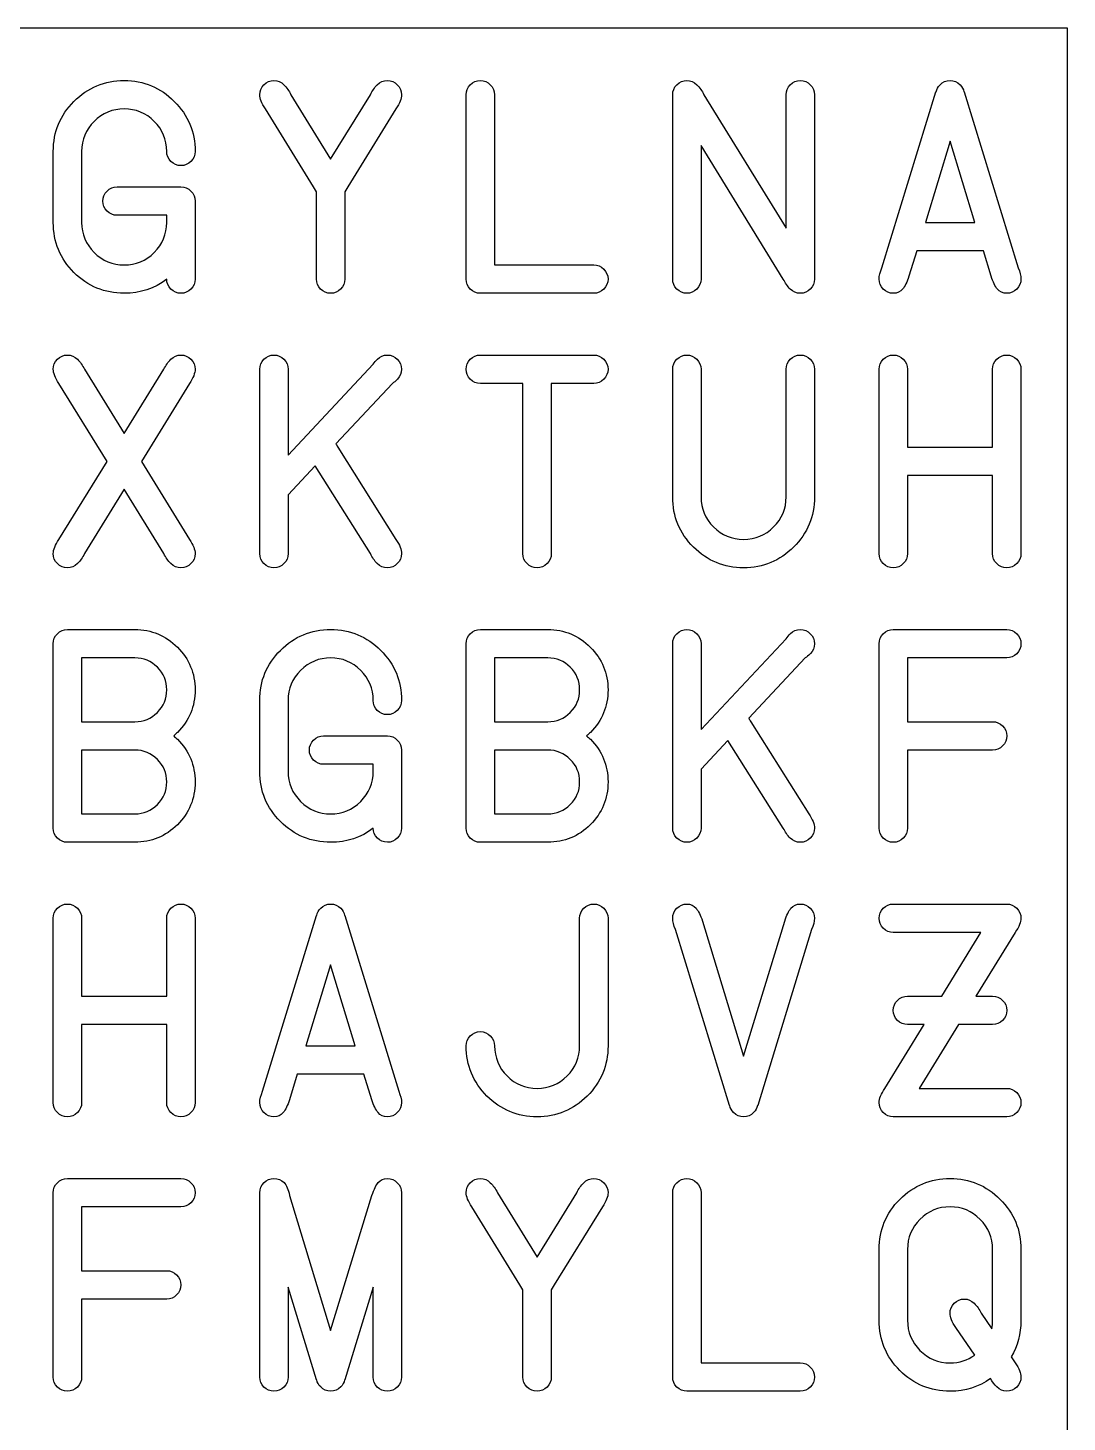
# Model space of a CAD drawing. Extents: x 0.3 to 81.7, y -40.7 to 31.5.
# Drawn here: x 71.02 to 81.71, y 17.19 to 31.53 of the extents above; entities that cross this region are included whole.
import ezdxf

# ---------------------------------------------------------------- set-up
doc = ezdxf.new("R2010")
doc.units = 0
doc.layers.add('Layer_1', color=7, linetype='CONTINUOUS')

msp = doc.modelspace()

# ---------------------------------------------------------------- linework, layer by layer
at = {"layer": 'Layer_1', "color": 7}
for p, q in [((2.8575, 31.531278), (81.710386, 31.531278)), ((81.710386, 31.531278), (81.710386, 2.8575)), ((73.727565, 30.843952), (74.135924, 30.181828)), ((74.135924, 30.181828), (74.544282, 30.843952)), ((75.530181, 28.948), (75.530181, 30.843952)), ((75.821863, 30.843952), (75.821863, 29.093844)), ((75.821863, 30.843952), (75.821863, 30.843952)), ((77.653652, 28.948), (77.653652, 30.843952)), ((77.901584, 30.94604), (77.901584, 30.94604)), ((77.974507, 30.843952), (78.820392, 29.471573)), ((78.820392, 29.471573), (78.820392, 30.843952)), ((79.112077, 30.843952), (79.112077, 28.948)), ((79.806293, 29.064673), (80.360493, 30.87312)), ((80.360493, 30.87312), (80.3634, 30.87312)), ((80.649249, 30.87312), (80.652155, 30.87312)), ((80.652155, 30.87312), (81.206355, 29.064673)), ((73.959456, 29.895976), (73.46505, 30.698108)), ((74.8068, 30.698108), (74.312394, 29.895976)), ((71.28325, 29.53137), (71.28325, 30.260582)), ((71.574935, 30.260582), (71.574935, 29.53137)), ((78.791224, 28.948), (77.945337, 30.320376)), ((77.945337, 30.320376), (77.945337, 28.948)), ((80.506334, 30.365588), (80.252568, 29.53137)), ((80.7601, 29.53137), (80.506334, 30.365588)), ((71.939541, 29.895976), (72.595831, 29.895976)), ((73.990083, 29.84639), (73.959456, 29.895976)), ((73.990083, 28.948), (73.990083, 29.84639)), ((74.312394, 29.895976), (74.281768, 29.84639)), ((74.281768, 29.84639), (74.281768, 28.948)), ((72.741675, 29.750132), (72.741675, 28.948)), ((72.44999, 29.604291), (71.939541, 29.604291)), ((72.44999, 29.53137), (72.44999, 29.604291)), ((80.252568, 29.53137), (80.7601, 29.53137)), ((80.163606, 29.239685), (80.083393, 28.977168)), ((80.849042, 29.239685), (80.163606, 29.239685)), ((80.929255, 28.977168), (80.849042, 29.239685)), ((75.821863, 29.093844), (76.842759, 29.093844)), ((76.842759, 28.802159), (75.676022, 28.802159)), ((75.676013, 28.167218), (76.842754, 28.167218)), ((71.604091, 28.021377), (72.01245, 27.359253)), ((72.01245, 27.359253), (72.420809, 28.021377)), ((73.406707, 26.125425), (73.406707, 28.021377)), ((73.698389, 27.13757), (74.573444, 28.07242)), ((73.698389, 28.021377), (73.698389, 27.13757)), ((77.653637, 26.708795), (77.653637, 28.021377)), ((77.945323, 28.021377), (77.945323, 26.708795)), ((78.820378, 26.708795), (78.820378, 28.021377)), ((79.112063, 28.021377), (79.112063, 26.708795)), ((79.777103, 26.125425), (79.777103, 28.021377)), ((80.068788, 28.021377), (80.068788, 27.219242)), ((80.943843, 27.219242), (80.943843, 28.021377)), ((81.235526, 28.021377), (81.235526, 26.125425)), ((71.835982, 27.073401), (71.341577, 27.875533)), ((72.683326, 27.875533), (72.188921, 27.073401)), ((74.770331, 27.875533), (74.189879, 27.254246)), ((76.113542, 27.875533), (75.676013, 27.875533)), ((76.113542, 26.125425), (76.113542, 27.875533)), ((76.405227, 27.875533), (76.405227, 26.125425)), ((76.842754, 27.875533), (76.405227, 27.875533)), ((74.208844, 27.219242), (74.806797, 26.271266)), ((80.068788, 27.219242), (80.943843, 27.219242)), ((71.341577, 26.271266), (71.835982, 27.073401)), ((72.188921, 27.073401), (72.683326, 26.271266)), ((73.975492, 27.02673), (73.698389, 26.73067)), ((74.544282, 26.125425), (73.975492, 27.02673)), ((80.943843, 26.927557), (80.068788, 26.927557)), ((80.068788, 26.927557), (80.068788, 26.125425)), ((80.943843, 26.125425), (80.943843, 26.927557)), ((72.01245, 26.787549), (71.604091, 26.125425)), ((72.420809, 26.125425), (72.01245, 26.787549)), ((73.698389, 26.73067), (73.698389, 26.125425)), ((71.429082, 25.344643), (72.121834, 25.344643)), ((75.676016, 25.344643), (76.368767, 25.344643)), ((77.945314, 24.314995), (78.82037, 25.249845)), ((79.922944, 25.344643), (81.089682, 25.344643)), ((71.283238, 23.30285), (71.283238, 25.198802)), ((75.530172, 23.30285), (75.530172, 25.198802)), ((77.653632, 23.30285), (77.653632, 25.198802)), ((77.945314, 25.198802), (77.945314, 24.314995)), ((79.7771, 23.30285), (79.7771, 25.198802)), ((72.121834, 25.052958), (71.574924, 25.052958)), ((71.574924, 25.052958), (71.574924, 24.396667)), ((72.121834, 25.052958), (72.121834, 25.052958)), ((76.368767, 25.052958), (75.821857, 25.052958)), ((75.821857, 25.052958), (75.821857, 24.396667)), ((76.368767, 25.052958), (76.368767, 25.052958)), ((79.017256, 25.052958), (78.436804, 24.431671)), ((81.089682, 25.052958), (80.068785, 25.052958)), ((80.068785, 25.052958), (80.068785, 24.396667)), ((73.406707, 23.88622), (73.406707, 24.615432)), ((73.698392, 24.615432), (73.698392, 23.88622)), ((71.574924, 24.396667), (72.121834, 24.396667)), ((75.821857, 24.396667), (76.368767, 24.396667)), ((78.455769, 24.396667), (79.053722, 23.448691)), ((80.068785, 24.396667), (80.943841, 24.396667)), ((74.062998, 24.250826), (74.719288, 24.250826)), ((72.121834, 24.104982), (71.574924, 24.104982)), ((71.574924, 24.104982), (71.574924, 23.448691)), ((72.121834, 24.104982), (72.121834, 24.104982)), ((74.86513, 24.104982), (74.86513, 23.30285)), ((76.368767, 24.104982), (75.821857, 24.104982)), ((75.821857, 24.104982), (75.821857, 23.448691)), ((76.368767, 24.104982), (76.368767, 24.104982)), ((78.222417, 24.204155), (77.945314, 23.908095)), ((78.791208, 23.30285), (78.222417, 24.204155)), ((80.943841, 24.104982), (80.068785, 24.104982)), ((80.068785, 24.104982), (80.068785, 23.30285)), ((74.573444, 23.959141), (74.062998, 23.959141)), ((74.573444, 23.88622), (74.573444, 23.959141)), ((77.945314, 23.908095), (77.945314, 23.30285)), ((71.574924, 23.448691), (72.121834, 23.448691)), ((75.821857, 23.448691), (76.368767, 23.448691)), ((72.121834, 23.157009), (71.429082, 23.157009)), ((72.121834, 23.157009), (72.121834, 23.157009)), ((76.368767, 23.157009), (75.676016, 23.157009)), ((76.368767, 23.157009), (76.368767, 23.157009)), ((79.922944, 22.522068), (81.089685, 22.522068)), ((71.283241, 20.480275), (71.283241, 22.376227)), ((71.574926, 22.376227), (71.574926, 21.574092)), ((72.449979, 21.574092), (72.449979, 22.376227)), ((72.741664, 22.376227), (72.741664, 20.480275)), ((73.435883, 20.596948), (73.990085, 22.405395)), ((73.990085, 22.405395), (73.992992, 22.405395)), ((74.278844, 22.405395), (74.281751, 22.405395)), ((74.281751, 22.405395), (74.835951, 20.596948)), ((76.696913, 21.063645), (76.696913, 22.376227)), ((76.988598, 22.376227), (76.988598, 21.063645)), ((78.237008, 20.451107), (77.682805, 22.259551)), ((77.959905, 22.347056), (78.382849, 20.958639)), ((78.382849, 20.958639), (78.805793, 22.347056)), ((79.082893, 22.259551), (78.52869, 20.451107)), ((80.824249, 22.230383), (79.922944, 22.230383)), ((80.420268, 21.574092), (80.824249, 22.230383)), ((81.177188, 22.230383), (80.773206, 21.574092)), ((74.135927, 21.897863), (73.882161, 21.063645)), ((74.389692, 21.063645), (74.135927, 21.897863)), ((71.574926, 21.574092), (72.449979, 21.574092)), ((80.068785, 21.574092), (80.420268, 21.574092)), ((80.773206, 21.574092), (80.943841, 21.574092)), ((72.449979, 21.282407), (71.574926, 21.282407)), ((71.574926, 21.282407), (71.574926, 20.480275)), ((72.449979, 20.480275), (72.449979, 21.282407)), ((79.835438, 20.626116), (80.239422, 21.282407)), ((80.239422, 21.282407), (80.068785, 21.282407)), ((80.592361, 21.282407), (80.188377, 20.626116)), ((80.943841, 21.282407), (80.592361, 21.282407)), ((73.882161, 21.063645), (74.389692, 21.063645)), ((75.530172, 21.063645), (75.530172, 21.063645)), ((73.793199, 20.77196), (73.712986, 20.509443)), ((74.478637, 20.77196), (73.793199, 20.77196)), ((74.558851, 20.509443), (74.478637, 20.77196)), ((80.188377, 20.626116), (81.089685, 20.626116)), ((78.239915, 20.451107), (78.237008, 20.451107)), ((78.52869, 20.451107), (78.525783, 20.451107)), ((78.382857, 20.334434), (78.38284, 20.334434)), ((81.089685, 20.334434), (79.922944, 20.334434)), ((71.429085, 19.699493), (72.595826, 19.699493)), ((71.283244, 17.6577), (71.283244, 19.553652)), ((73.406707, 17.6577), (73.406707, 19.553652)), ((73.712974, 19.524481), (74.135918, 18.136064)), ((74.135918, 18.136064), (74.558859, 19.524481)), ((74.86511, 19.553652), (74.86511, 17.6577)), ((74.86513, 19.553652), (74.86511, 19.553652)), ((75.851025, 19.553652), (76.259384, 18.891528)), ((76.259384, 18.891528), (76.667742, 19.553652)), ((77.653635, 17.6577), (77.653635, 19.553652)), ((77.94532, 19.553652), (77.94532, 17.803541)), ((77.94532, 19.553652), (77.94532, 19.553652)), ((72.595826, 19.407808), (71.574929, 19.407808)), ((71.574929, 19.407808), (71.574929, 18.751517)), ((76.082916, 18.605676), (75.58851, 19.407808)), ((76.93026, 19.407808), (76.435854, 18.605676)), ((79.777103, 18.24107), (79.777103, 18.970282)), ((80.068774, 18.970282), (80.068774, 18.24107)), ((80.943826, 18.24107), (80.943826, 18.970282)), ((81.235526, 18.970282), (81.235526, 18.24107)), ((71.574929, 18.751517), (72.449982, 18.751517)), ((73.990074, 17.628532), (73.698389, 18.580883)), ((73.698389, 18.580883), (73.698389, 17.6577)), ((74.573425, 18.580883), (74.28174, 17.628532)), ((74.573425, 17.6577), (74.573425, 18.580883)), ((76.113542, 18.55609), (76.082916, 18.605676)), ((76.113542, 17.6577), (76.113542, 18.55609)), ((76.435854, 18.605676), (76.405227, 18.55609)), ((76.405227, 18.55609), (76.405227, 17.6577)), ((72.449982, 18.459832), (71.574929, 18.459832)), ((71.574929, 18.459832), (71.574929, 17.6577)), ((80.827153, 18.313991), (80.936545, 18.155024)), ((80.760066, 17.883754), (80.564636, 18.168147)), ((77.94532, 17.803541), (78.966216, 17.803541)), ((81.133437, 17.866254), (81.177188, 17.803541)), ((80.923422, 17.641658), (80.923422, 17.641658)), ((73.992981, 17.628532), (73.990074, 17.628532)), ((74.28174, 17.628532), (74.278833, 17.628532)), ((78.966216, 17.511859), (77.799476, 17.511859))]:
    msp.add_line(p, q, dxfattribs=at)
for points in [[(71.496181, 30.775406), (71.639106, 30.918331), (71.811199, 30.989793), (72.012461, 30.989793)], [(72.012461, 30.989793), (72.213725, 30.989793), (72.385333, 30.918331), (72.527285, 30.775406)], [(73.449006, 30.94604), (73.478175, 30.975209), (73.512691, 30.989793), (73.552556, 30.989793)], [(73.552556, 30.989793), (73.592419, 30.989793), (73.626449, 30.975209), (73.654645, 30.94604)], [(74.615747, 30.94604), (74.644915, 30.975209), (74.679431, 30.989793), (74.719294, 30.989793)], [(74.719294, 30.989793), (74.759157, 30.989793), (74.793187, 30.975209), (74.821385, 30.94604)], [(75.572474, 30.94604), (75.601643, 30.975209), (75.636159, 30.989793), (75.676022, 30.989793)], [(75.676022, 30.989793), (75.715885, 30.989793), (75.749914, 30.975209), (75.77811, 30.94604)], [(77.695948, 30.94604), (77.725115, 30.975209), (77.759631, 30.989793), (77.799496, 30.989793)], [(77.799496, 30.989793), (77.839359, 30.989793), (77.873388, 30.975209), (77.901584, 30.94604)], [(78.862686, 30.94604), (78.891855, 30.975209), (78.92637, 30.989793), (78.966233, 30.989793)], [(78.966233, 30.989793), (79.006098, 30.989793), (79.040128, 30.975209), (79.068324, 30.94604)], [(80.404235, 30.94604), (80.43243, 30.975209), (80.46646, 30.989793), (80.506323, 30.989793)], [(80.506323, 30.989793), (80.546188, 30.989793), (80.580704, 30.975209), (80.609873, 30.94604)], [(73.406712, 30.843952), (73.406712, 30.883815), (73.42081, 30.917844), (73.449006, 30.94604)], [(73.46505, 30.698108), (73.426158, 30.755472), (73.406712, 30.804087), (73.406712, 30.843952)], [(73.654645, 30.94604), (73.683813, 30.917844), (73.70812, 30.883815), (73.727565, 30.843952)], [(74.544282, 30.843952), (74.563729, 30.883815), (74.587551, 30.917844), (74.615747, 30.94604)], [(74.865135, 30.843952), (74.865135, 30.804087), (74.84569, 30.755472), (74.8068, 30.698108)], [(74.821385, 30.94604), (74.850552, 30.917844), (74.865135, 30.883815), (74.865135, 30.843952)], [(75.530181, 30.843952), (75.530181, 30.883815), (75.544278, 30.917844), (75.572474, 30.94604)], [(75.77811, 30.94604), (75.807279, 30.917844), (75.821863, 30.883815), (75.821863, 30.843952)], [(77.653652, 30.843952), (77.653652, 30.883815), (77.66775, 30.917844), (77.695948, 30.94604)], [(77.901584, 30.94604), (77.930752, 30.917844), (77.95506, 30.883815), (77.974507, 30.843952)], [(78.820392, 30.843952), (78.820392, 30.883815), (78.83449, 30.917844), (78.862686, 30.94604)], [(79.068324, 30.94604), (79.097493, 30.917844), (79.112077, 30.883815), (79.112077, 30.843952)], [(80.3634, 30.87312), (80.368254, 30.900343), (80.381866, 30.92465), (80.404235, 30.94604)], [(80.609873, 30.94604), (80.631263, 30.92465), (80.644389, 30.900343), (80.649249, 30.87312)], [(71.28325, 30.260582), (71.28325, 30.461844), (71.354227, 30.633452), (71.496181, 30.775406)], [(72.012461, 30.698108), (71.8919, 30.698108), (71.788838, 30.655328), (71.703275, 30.569767)], [(72.32165, 30.569767), (72.236087, 30.655328), (72.133025, 30.698108), (72.012461, 30.698108)], [(72.527285, 30.775406), (72.670212, 30.633452), (72.741675, 30.461844), (72.741675, 30.260582)], [(71.703275, 30.569767), (71.617715, 30.484207), (71.574935, 30.381145), (71.574935, 30.260582)], [(72.44999, 30.260582), (72.44999, 30.381145), (72.40721, 30.484207), (72.32165, 30.569767)], [(72.492284, 30.157034), (72.464088, 30.186203), (72.44999, 30.220719), (72.44999, 30.260582)], [(72.741675, 30.260582), (72.741675, 30.220719), (72.727091, 30.186203), (72.697923, 30.157034)], [(72.595831, 30.114741), (72.555968, 30.114741), (72.521453, 30.128838), (72.492284, 30.157034)], [(72.697923, 30.157034), (72.669727, 30.128838), (72.635696, 30.114741), (72.595831, 30.114741)], [(71.793699, 29.750132), (71.793699, 29.789997), (71.807797, 29.824027), (71.835993, 29.852223)], [(71.835993, 29.852223), (71.865162, 29.881392), (71.899678, 29.895976), (71.939541, 29.895976)], [(72.595831, 29.895976), (72.635696, 29.895976), (72.669727, 29.881392), (72.697923, 29.852223)], [(72.697923, 29.852223), (72.727091, 29.824027), (72.741675, 29.789997), (72.741675, 29.750132)], [(71.835993, 29.646585), (71.807797, 29.675753), (71.793699, 29.710269), (71.793699, 29.750132)], [(71.939541, 29.604291), (71.899678, 29.604291), (71.865162, 29.618389), (71.835993, 29.646585)], [(71.496181, 29.015087), (71.354227, 29.158014), (71.28325, 29.330108), (71.28325, 29.53137)], [(71.574935, 29.53137), (71.574935, 29.410807), (71.617715, 29.307745), (71.703275, 29.222185)], [(72.32165, 29.222185), (72.40721, 29.307745), (72.44999, 29.410807), (72.44999, 29.53137)], [(71.703275, 29.222185), (71.788838, 29.136624), (71.8919, 29.093844), (72.012461, 29.093844)], [(72.012461, 29.093844), (72.133025, 29.093844), (72.236087, 29.136624), (72.32165, 29.222185)], [(72.012461, 28.802159), (71.811199, 28.802159), (71.639106, 28.873135), (71.496181, 29.015087)], [(76.842759, 29.093844), (76.882624, 29.093844), (76.916655, 29.07926), (76.94485, 29.050091)], [(76.94485, 29.050091), (76.974019, 29.021893), (76.988603, 28.987863), (76.988603, 28.948)], [(79.777123, 28.948), (79.777123, 28.981058), (79.786846, 29.019949), (79.806293, 29.064673)], [(80.083393, 28.977168), (80.063946, 28.91786), (80.042069, 28.873621), (80.017762, 28.844453)], [(80.993427, 28.844453), (80.970091, 28.873621), (80.9487, 28.91786), (80.929255, 28.977168)], [(81.206355, 29.064673), (81.225802, 29.019949), (81.235526, 28.981058), (81.235526, 28.948)], [(72.44999, 28.946541), (72.324565, 28.850286), (72.178722, 28.802159), (72.012461, 28.802159)], [(72.493743, 28.845912), (72.464575, 28.874108), (72.44999, 28.907651), (72.44999, 28.946541)], [(72.595831, 28.802159), (72.555968, 28.802159), (72.521939, 28.816743), (72.493743, 28.845912)], [(72.697923, 28.844453), (72.669727, 28.816257), (72.635696, 28.802159), (72.595831, 28.802159)], [(72.741675, 28.948), (72.741675, 28.908137), (72.727091, 28.873621), (72.697923, 28.844453)], [(74.032376, 28.844453), (74.004181, 28.873621), (73.990083, 28.908137), (73.990083, 28.948)], [(74.135924, 28.802159), (74.096061, 28.802159), (74.061545, 28.816257), (74.032376, 28.844453)], [(74.238015, 28.844453), (74.209819, 28.816257), (74.175789, 28.802159), (74.135924, 28.802159)], [(74.281768, 28.948), (74.281768, 28.908137), (74.267183, 28.873621), (74.238015, 28.844453)], [(75.572474, 28.844453), (75.544278, 28.873621), (75.530181, 28.908137), (75.530181, 28.948)], [(75.676022, 28.802159), (75.636159, 28.802159), (75.601643, 28.816257), (75.572474, 28.844453)], [(76.94485, 28.844453), (76.916655, 28.816257), (76.882624, 28.802159), (76.842759, 28.802159)], [(76.988603, 28.948), (76.988603, 28.908137), (76.974019, 28.873621), (76.94485, 28.844453)], [(77.695948, 28.844453), (77.66775, 28.873621), (77.653652, 28.908137), (77.653652, 28.948)], [(77.799496, 28.802159), (77.759631, 28.802159), (77.725115, 28.816257), (77.695948, 28.844453)], [(77.901584, 28.844453), (77.873388, 28.816257), (77.839359, 28.802159), (77.799496, 28.802159)], [(77.945337, 28.948), (77.945337, 28.908137), (77.930752, 28.873621), (77.901584, 28.844453)], [(78.862686, 28.844453), (78.83449, 28.873621), (78.81067, 28.908137), (78.791224, 28.948)], [(78.966233, 28.802159), (78.92637, 28.802159), (78.891855, 28.816257), (78.862686, 28.844453)], [(79.068324, 28.844453), (79.040128, 28.816257), (79.006098, 28.802159), (78.966233, 28.802159)], [(79.112077, 28.948), (79.112077, 28.908137), (79.097493, 28.873621), (79.068324, 28.844453)], [(79.819416, 28.844453), (79.791221, 28.873621), (79.777123, 28.908137), (79.777123, 28.948)], [(79.922967, 28.802159), (79.883102, 28.802159), (79.848585, 28.816257), (79.819416, 28.844453)], [(80.017762, 28.844453), (79.994428, 28.816257), (79.96283, 28.802159), (79.922967, 28.802159)], [(81.089682, 28.802159), (81.049819, 28.802159), (81.017734, 28.816257), (80.993427, 28.844453)], [(81.191773, 28.844453), (81.163575, 28.816257), (81.129545, 28.802159), (81.089682, 28.802159)], [(81.235526, 28.948), (81.235526, 28.908137), (81.220941, 28.873621), (81.191773, 28.844453)], [(71.283238, 28.021377), (71.283238, 28.06124), (71.297336, 28.095269), (71.325532, 28.123465)], [(71.325532, 28.123465), (71.354701, 28.152634), (71.389218, 28.167218), (71.429082, 28.167218)], [(71.429082, 28.167218), (71.468945, 28.167218), (71.502975, 28.152634), (71.531171, 28.123465)], [(71.531171, 28.123465), (71.560339, 28.095269), (71.584646, 28.06124), (71.604091, 28.021377)], [(72.420809, 28.021377), (72.440255, 28.06124), (72.464077, 28.095269), (72.492273, 28.123465)], [(72.492273, 28.123465), (72.521441, 28.152634), (72.555957, 28.167218), (72.59582, 28.167218)], [(72.59582, 28.167218), (72.635683, 28.167218), (72.669713, 28.152634), (72.697911, 28.123465)], [(72.697911, 28.123465), (72.72708, 28.095269), (72.741664, 28.06124), (72.741664, 28.021377)], [(73.406707, 28.021377), (73.406707, 28.06124), (73.420805, 28.095269), (73.449001, 28.123465)], [(73.449001, 28.123465), (73.478169, 28.152634), (73.512685, 28.167218), (73.552548, 28.167218)], [(73.552548, 28.167218), (73.592411, 28.167218), (73.626441, 28.152634), (73.654639, 28.123465)], [(73.654639, 28.123465), (73.683806, 28.095269), (73.698389, 28.06124), (73.698389, 28.021377)], [(74.573444, 28.07242), (74.586088, 28.090896), (74.600672, 28.108397), (74.617197, 28.124924)], [(74.617197, 28.124924), (74.645393, 28.15312), (74.679423, 28.167218), (74.719286, 28.167218)], [(74.719286, 28.167218), (74.75915, 28.167218), (74.793181, 28.152634), (74.821377, 28.123465)], [(74.821377, 28.123465), (74.850545, 28.095269), (74.86513, 28.06124), (74.86513, 28.021377)], [(75.530172, 28.021377), (75.530172, 28.06124), (75.54427, 28.095269), (75.572466, 28.123465)], [(75.572466, 28.123465), (75.601635, 28.152634), (75.63615, 28.167218), (75.676013, 28.167218)], [(76.842754, 28.167218), (76.882617, 28.167218), (76.916646, 28.152634), (76.944842, 28.123465)], [(76.944842, 28.123465), (76.974011, 28.095269), (76.988595, 28.06124), (76.988595, 28.021377)], [(77.653637, 28.021377), (77.653637, 28.06124), (77.667735, 28.095269), (77.695931, 28.123465)], [(77.695931, 28.123465), (77.7251, 28.152634), (77.759617, 28.167218), (77.799481, 28.167218)], [(77.799481, 28.167218), (77.839344, 28.167218), (77.873374, 28.152634), (77.90157, 28.123465)], [(77.90157, 28.123465), (77.930738, 28.095269), (77.945323, 28.06124), (77.945323, 28.021377)], [(78.820378, 28.021377), (78.820378, 28.06124), (78.834476, 28.095269), (78.862672, 28.123465)], [(78.862672, 28.123465), (78.89184, 28.152634), (78.926356, 28.167218), (78.966219, 28.167218)], [(78.966219, 28.167218), (79.006084, 28.167218), (79.040114, 28.152634), (79.06831, 28.123465)], [(79.06831, 28.123465), (79.097479, 28.095269), (79.112063, 28.06124), (79.112063, 28.021377)], [(79.777103, 28.021377), (79.777103, 28.06124), (79.791201, 28.095269), (79.819397, 28.123465)], [(79.819397, 28.123465), (79.848565, 28.152634), (79.883082, 28.167218), (79.922947, 28.167218)], [(79.922947, 28.167218), (79.96281, 28.167218), (79.996839, 28.152634), (80.025035, 28.123465)], [(80.025035, 28.123465), (80.054204, 28.095269), (80.068788, 28.06124), (80.068788, 28.021377)], [(80.943843, 28.021377), (80.943843, 28.06124), (80.957941, 28.095269), (80.986137, 28.123465)], [(80.986137, 28.123465), (81.015306, 28.152634), (81.049822, 28.167218), (81.089685, 28.167218)], [(81.089685, 28.167218), (81.129548, 28.167218), (81.163578, 28.152634), (81.191776, 28.123465)], [(81.191776, 28.123465), (81.220942, 28.095269), (81.235526, 28.06124), (81.235526, 28.021377)], [(71.341577, 27.875533), (71.302685, 27.932897), (71.283238, 27.981512), (71.283238, 28.021377)], [(72.741664, 28.021377), (72.741664, 27.981512), (72.722218, 27.932897), (72.683326, 27.875533)], [(74.86513, 28.021377), (74.86513, 27.981512), (74.851032, 27.947482), (74.822836, 27.919286)], [(75.572466, 27.917827), (75.54427, 27.946995), (75.530172, 27.981512), (75.530172, 28.021377)], [(76.988595, 28.021377), (76.988595, 27.981512), (76.974011, 27.946995), (76.944842, 27.917827)], [(74.822836, 27.919286), (74.802418, 27.898868), (74.784916, 27.884284), (74.770331, 27.875533)], [(75.676013, 27.875533), (75.63615, 27.875533), (75.601635, 27.889631), (75.572466, 27.917827)], [(76.944842, 27.917827), (76.916646, 27.889631), (76.882617, 27.875533), (76.842754, 27.875533)], [(74.189879, 27.254246), (74.19669, 27.243559), (74.203012, 27.231891), (74.208844, 27.219242)], [(77.866569, 26.192512), (77.724614, 26.335439), (77.653637, 26.507533), (77.653637, 26.708795)], [(77.945323, 26.708795), (77.945323, 26.588232), (77.988103, 26.48517), (78.073663, 26.39961)], [(78.692037, 26.39961), (78.777598, 26.48517), (78.820378, 26.588232), (78.820378, 26.708795)], [(79.112063, 26.708795), (79.112063, 26.507533), (79.0406, 26.335439), (78.897673, 26.192512)], [(78.073663, 26.39961), (78.159225, 26.314047), (78.262287, 26.271266), (78.382849, 26.271266)], [(78.382849, 26.271266), (78.503412, 26.271266), (78.606475, 26.314047), (78.692037, 26.39961)], [(71.283238, 26.125425), (71.283238, 26.165288), (71.302685, 26.213902), (71.341577, 26.271266)], [(72.683326, 26.271266), (72.722218, 26.213902), (72.741664, 26.165288), (72.741664, 26.125425)], [(74.806797, 26.271266), (74.845689, 26.213902), (74.865135, 26.165288), (74.865135, 26.125425)], [(71.325532, 26.021878), (71.297336, 26.051046), (71.283238, 26.085562), (71.283238, 26.125425)], [(71.604091, 26.125425), (71.584646, 26.085562), (71.560339, 26.051046), (71.531171, 26.021878)], [(72.492273, 26.021878), (72.464077, 26.051046), (72.440255, 26.085562), (72.420809, 26.125425)], [(72.741664, 26.125425), (72.741664, 26.085562), (72.72708, 26.051046), (72.697911, 26.021878)], [(73.449001, 26.021878), (73.420805, 26.051046), (73.406707, 26.085562), (73.406707, 26.125425)], [(73.698389, 26.125425), (73.698389, 26.085562), (73.683806, 26.051046), (73.654639, 26.021878)], [(74.615744, 26.021878), (74.587548, 26.051046), (74.563727, 26.085562), (74.544282, 26.125425)], [(74.865135, 26.125425), (74.865135, 26.085562), (74.850551, 26.051046), (74.821382, 26.021878)], [(76.155836, 26.021878), (76.12764, 26.051046), (76.113542, 26.085562), (76.113542, 26.125425)], [(76.405227, 26.125425), (76.405227, 26.085562), (76.390643, 26.051046), (76.361475, 26.021878)], [(78.382849, 25.979584), (78.181587, 25.979584), (78.009493, 26.05056), (77.866569, 26.192512)], [(78.897673, 26.192512), (78.755721, 26.05056), (78.584113, 25.979584), (78.382849, 25.979584)], [(79.819397, 26.021878), (79.791201, 26.051046), (79.777103, 26.085562), (79.777103, 26.125425)], [(80.068788, 26.125425), (80.068788, 26.085562), (80.054204, 26.051046), (80.025035, 26.021878)], [(80.986137, 26.021878), (80.957941, 26.051046), (80.943843, 26.085562), (80.943843, 26.125425)], [(81.235526, 26.125425), (81.235526, 26.085562), (81.220942, 26.051046), (81.191776, 26.021878)], [(71.429082, 25.979584), (71.389218, 25.979584), (71.354701, 25.993682), (71.325532, 26.021878)], [(71.531171, 26.021878), (71.502975, 25.993682), (71.468945, 25.979584), (71.429082, 25.979584)], [(72.59582, 25.979584), (72.555957, 25.979584), (72.521441, 25.993682), (72.492273, 26.021878)], [(72.697911, 26.021878), (72.669713, 25.993682), (72.635683, 25.979584), (72.59582, 25.979584)], [(73.552548, 25.979584), (73.512685, 25.979584), (73.478169, 25.993682), (73.449001, 26.021878)], [(73.654639, 26.021878), (73.626441, 25.993682), (73.592411, 25.979584), (73.552548, 25.979584)], [(74.719291, 25.979584), (74.679428, 25.979584), (74.644912, 25.993682), (74.615744, 26.021878)], [(74.821382, 26.021878), (74.793186, 25.993682), (74.759156, 25.979584), (74.719291, 25.979584)], [(76.259384, 25.979584), (76.219521, 25.979584), (76.185005, 25.993682), (76.155836, 26.021878)], [(76.361475, 26.021878), (76.333277, 25.993682), (76.299246, 25.979584), (76.259384, 25.979584)], [(79.922947, 25.979584), (79.883082, 25.979584), (79.848565, 25.993682), (79.819397, 26.021878)], [(80.025035, 26.021878), (79.996839, 25.993682), (79.96281, 25.979584), (79.922947, 25.979584)], [(81.089685, 25.979584), (81.049822, 25.979584), (81.015306, 25.993682), (80.986137, 26.021878)], [(81.191776, 26.021878), (81.163578, 25.993682), (81.129548, 25.979584), (81.089685, 25.979584)], [(71.283238, 25.198802), (71.283238, 25.238665), (71.297337, 25.272694), (71.325535, 25.30089)], [(71.325535, 25.30089), (71.354704, 25.330059), (71.389219, 25.344643), (71.429082, 25.344643)], [(72.121834, 25.344643), (72.292954, 25.344643), (72.438796, 25.283876), (72.55936, 25.162342)], [(73.619635, 25.130256), (73.762562, 25.273181), (73.934656, 25.344643), (74.135918, 25.344643)], [(74.135918, 25.344643), (74.33718, 25.344643), (74.508788, 25.273181), (74.650742, 25.130256)], [(75.530172, 25.198802), (75.530172, 25.238665), (75.54427, 25.272694), (75.572466, 25.30089)], [(75.572466, 25.30089), (75.601635, 25.330059), (75.636151, 25.344643), (75.676016, 25.344643)], [(76.368767, 25.344643), (76.539888, 25.344643), (76.68573, 25.283876), (76.806293, 25.162342)], [(77.653632, 25.198802), (77.653632, 25.238665), (77.66773, 25.272694), (77.695926, 25.30089)], [(77.695926, 25.30089), (77.725094, 25.330059), (77.75961, 25.344643), (77.799473, 25.344643)], [(77.799473, 25.344643), (77.839336, 25.344643), (77.873365, 25.330059), (77.901561, 25.30089)], [(77.901561, 25.30089), (77.93073, 25.272694), (77.945314, 25.238665), (77.945314, 25.198802)], [(78.82037, 25.249845), (78.833013, 25.268321), (78.847597, 25.285822), (78.864122, 25.302349)], [(78.864122, 25.302349), (78.892318, 25.330545), (78.926348, 25.344643), (78.966211, 25.344643)], [(78.966211, 25.344643), (79.006076, 25.344643), (79.040106, 25.330059), (79.068302, 25.30089)], [(79.068302, 25.30089), (79.09747, 25.272694), (79.112055, 25.238665), (79.112055, 25.198802)], [(79.7771, 25.198802), (79.7771, 25.238665), (79.791199, 25.272694), (79.819397, 25.30089)], [(79.819397, 25.30089), (79.848563, 25.330059), (79.883079, 25.344643), (79.922944, 25.344643)], [(81.089682, 25.344643), (81.129547, 25.344643), (81.163577, 25.330059), (81.191773, 25.30089)], [(81.191773, 25.30089), (81.220941, 25.272694), (81.235526, 25.238665), (81.235526, 25.198802)], [(72.55936, 25.162342), (72.680896, 25.041778), (72.741664, 24.895935), (72.741664, 24.724813)], [(73.406707, 24.615432), (73.406707, 24.816694), (73.477683, 24.988302), (73.619635, 25.130256)], [(74.650742, 25.130256), (74.793667, 24.988302), (74.86513, 24.816694), (74.86513, 24.615432)], [(76.806293, 25.162342), (76.927828, 25.041778), (76.988595, 24.895935), (76.988595, 24.724813)], [(79.069761, 25.096711), (79.049343, 25.076293), (79.031841, 25.061709), (79.017256, 25.052958)], [(79.112055, 25.198802), (79.112055, 25.158937), (79.097957, 25.124907), (79.069761, 25.096711)], [(81.191773, 25.095252), (81.163577, 25.067056), (81.129547, 25.052958), (81.089682, 25.052958)], [(81.235526, 25.198802), (81.235526, 25.158937), (81.220941, 25.12442), (81.191773, 25.095252)], [(72.353721, 24.956703), (72.289552, 25.020873), (72.212256, 25.052958), (72.121834, 25.052958)], [(72.449979, 24.724813), (72.449979, 24.815235), (72.417893, 24.892532), (72.353721, 24.956703)], [(74.135918, 25.052958), (74.015355, 25.052958), (73.912293, 25.010178), (73.826732, 24.924617)], [(74.445104, 24.924617), (74.359543, 25.010178), (74.256482, 25.052958), (74.135918, 25.052958)], [(76.600655, 24.956703), (76.536485, 25.020873), (76.459189, 25.052958), (76.368767, 25.052958)], [(76.696913, 24.724813), (76.696913, 24.815235), (76.664827, 24.892532), (76.600655, 24.956703)], [(73.826732, 24.924617), (73.741172, 24.839057), (73.698392, 24.735995), (73.698392, 24.615432)], [(74.573444, 24.615432), (74.573444, 24.735995), (74.530664, 24.839057), (74.445104, 24.924617)], [(72.353721, 24.492925), (72.417893, 24.557094), (72.449979, 24.63439), (72.449979, 24.724813)], [(72.741664, 24.724813), (72.741664, 24.553692), (72.681382, 24.40785), (72.560819, 24.287286)], [(76.600655, 24.492925), (76.664827, 24.557094), (76.696913, 24.63439), (76.696913, 24.724813)], [(76.988595, 24.724813), (76.988595, 24.553692), (76.928314, 24.40785), (76.807753, 24.287286)], [(74.615738, 24.511884), (74.587542, 24.541053), (74.573444, 24.575569), (74.573444, 24.615432)], [(74.86513, 24.615432), (74.86513, 24.575569), (74.850545, 24.541053), (74.821377, 24.511884)], [(72.121834, 24.396667), (72.212256, 24.396667), (72.289552, 24.428753), (72.353721, 24.492925)], [(74.719288, 24.469588), (74.679424, 24.469588), (74.644907, 24.483687), (74.615738, 24.511884)], [(74.821377, 24.511884), (74.793181, 24.483687), (74.759151, 24.469588), (74.719288, 24.469588)], [(76.368767, 24.396667), (76.459189, 24.396667), (76.536485, 24.428753), (76.600655, 24.492925)], [(78.436804, 24.431671), (78.443615, 24.420984), (78.449937, 24.409316), (78.455769, 24.396667)], [(80.943841, 24.396667), (80.983704, 24.396667), (81.017733, 24.382083), (81.045929, 24.352914)], [(72.560819, 24.287286), (72.548175, 24.274643), (72.535049, 24.262489), (72.52144, 24.250826)], [(72.52144, 24.250826), (72.535062, 24.239161), (72.548189, 24.227493), (72.560819, 24.215822)], [(73.959447, 24.207073), (73.988616, 24.236242), (74.023133, 24.250826), (74.062998, 24.250826)], [(74.719288, 24.250826), (74.759151, 24.250826), (74.793181, 24.236242), (74.821377, 24.207073)], [(76.807753, 24.287286), (76.795109, 24.274643), (76.781983, 24.262489), (76.768374, 24.250826)], [(76.768374, 24.250826), (76.781996, 24.239161), (76.795122, 24.227493), (76.807753, 24.215822)], [(81.045929, 24.352914), (81.075097, 24.324718), (81.089682, 24.290689), (81.089682, 24.250826)], [(81.089682, 24.250826), (81.089682, 24.210963), (81.075097, 24.176447), (81.045929, 24.147279)], [(72.353721, 24.008727), (72.289552, 24.072897), (72.212256, 24.104982), (72.121834, 24.104982)], [(72.560819, 24.215822), (72.681382, 24.094288), (72.741664, 23.947959), (72.741664, 23.776837)], [(73.917154, 24.104982), (73.917154, 24.144847), (73.931251, 24.178877), (73.959447, 24.207073)], [(73.959447, 24.001435), (73.931251, 24.030603), (73.917154, 24.065119), (73.917154, 24.104982)], [(74.821377, 24.207073), (74.850545, 24.178877), (74.86513, 24.144847), (74.86513, 24.104982)], [(76.600655, 24.008727), (76.536485, 24.072897), (76.459189, 24.104982), (76.368767, 24.104982)], [(76.807753, 24.215822), (76.928314, 24.094288), (76.988595, 23.947959), (76.988595, 23.776837)], [(81.045929, 24.147279), (81.017733, 24.119081), (80.983704, 24.104982), (80.943841, 24.104982)], [(72.449979, 23.776837), (72.449979, 23.867261), (72.417893, 23.944557), (72.353721, 24.008727)], [(74.062998, 23.959141), (74.023133, 23.959141), (73.988616, 23.973239), (73.959447, 24.001435)], [(76.696913, 23.776837), (76.696913, 23.867261), (76.664827, 23.944557), (76.600655, 24.008727)], [(73.619635, 23.369937), (73.477683, 23.512864), (73.406707, 23.684958), (73.406707, 23.88622)], [(73.698392, 23.88622), (73.698392, 23.765657), (73.741172, 23.662595), (73.826732, 23.577035)], [(74.445104, 23.577035), (74.530664, 23.662595), (74.573444, 23.765657), (74.573444, 23.88622)], [(72.353721, 23.544949), (72.417893, 23.609118), (72.449979, 23.686414), (72.449979, 23.776837)], [(72.741664, 23.776837), (72.741664, 23.605716), (72.680896, 23.459387), (72.55936, 23.337851)], [(76.600655, 23.544949), (76.664827, 23.609118), (76.696913, 23.686414), (76.696913, 23.776837)], [(76.988595, 23.776837), (76.988595, 23.605716), (76.927828, 23.459387), (76.806293, 23.337851)], [(72.121834, 23.448691), (72.212256, 23.448691), (72.289552, 23.480777), (72.353721, 23.544949)], [(73.826732, 23.577035), (73.912293, 23.491472), (74.015355, 23.448691), (74.135918, 23.448691)], [(74.135918, 23.448691), (74.256482, 23.448691), (74.359543, 23.491472), (74.445104, 23.577035)], [(76.368767, 23.448691), (76.459189, 23.448691), (76.536485, 23.480777), (76.600655, 23.544949)], [(74.135918, 23.157009), (73.934656, 23.157009), (73.762562, 23.227985), (73.619635, 23.369937)], [(79.053722, 23.448691), (79.092614, 23.391327), (79.11206, 23.342713), (79.11206, 23.30285)], [(71.325535, 23.199303), (71.297337, 23.228471), (71.283238, 23.262987), (71.283238, 23.30285)], [(72.55936, 23.337851), (72.438796, 23.21729), (72.292954, 23.157009), (72.121834, 23.157009)], [(74.573444, 23.301391), (74.448021, 23.205136), (74.302179, 23.157009), (74.135918, 23.157009)], [(74.617197, 23.200762), (74.588029, 23.228958), (74.573444, 23.262501), (74.573444, 23.301391)], [(74.86513, 23.30285), (74.86513, 23.262987), (74.850545, 23.228471), (74.821377, 23.199303)], [(75.572466, 23.199303), (75.54427, 23.228471), (75.530172, 23.262987), (75.530172, 23.30285)], [(76.806293, 23.337851), (76.68573, 23.21729), (76.539888, 23.157009), (76.368767, 23.157009)], [(77.695926, 23.199303), (77.66773, 23.228471), (77.653632, 23.262987), (77.653632, 23.30285)], [(77.945314, 23.30285), (77.945314, 23.262987), (77.93073, 23.228471), (77.901561, 23.199303)], [(78.862669, 23.199303), (78.834473, 23.228471), (78.810653, 23.262987), (78.791208, 23.30285)], [(79.11206, 23.30285), (79.11206, 23.262987), (79.097476, 23.228471), (79.068307, 23.199303)], [(79.819397, 23.199303), (79.791199, 23.228471), (79.7771, 23.262987), (79.7771, 23.30285)], [(80.068785, 23.30285), (80.068785, 23.262987), (80.054201, 23.228471), (80.025032, 23.199303)], [(71.429082, 23.157009), (71.389219, 23.157009), (71.354704, 23.171107), (71.325535, 23.199303)], [(74.719288, 23.157009), (74.679424, 23.157009), (74.645393, 23.171593), (74.617197, 23.200762)], [(74.821377, 23.199303), (74.793181, 23.171107), (74.759151, 23.157009), (74.719288, 23.157009)], [(75.676016, 23.157009), (75.636151, 23.157009), (75.601635, 23.171107), (75.572466, 23.199303)], [(77.799473, 23.157009), (77.75961, 23.157009), (77.725094, 23.171107), (77.695926, 23.199303)], [(77.901561, 23.199303), (77.873365, 23.171107), (77.839336, 23.157009), (77.799473, 23.157009)], [(78.966216, 23.157009), (78.926353, 23.157009), (78.891838, 23.171107), (78.862669, 23.199303)], [(79.068307, 23.199303), (79.040112, 23.171107), (79.006081, 23.157009), (78.966216, 23.157009)], [(79.922944, 23.157009), (79.883079, 23.157009), (79.848563, 23.171107), (79.819397, 23.199303)], [(80.025032, 23.199303), (79.996836, 23.171107), (79.962807, 23.157009), (79.922944, 23.157009)], [(71.325535, 22.478315), (71.354704, 22.507484), (71.389219, 22.522068), (71.429082, 22.522068)], [(71.429082, 22.522068), (71.468945, 22.522068), (71.502976, 22.507484), (71.531174, 22.478315)], [(72.492273, 22.478315), (72.521441, 22.507484), (72.555958, 22.522068), (72.595823, 22.522068)], [(72.595823, 22.522068), (72.635686, 22.522068), (72.669715, 22.507484), (72.697911, 22.478315)], [(74.03383, 22.478315), (74.062026, 22.507484), (74.096055, 22.522068), (74.135918, 22.522068)], [(74.135918, 22.522068), (74.175783, 22.522068), (74.210299, 22.507484), (74.239465, 22.478315)], [(76.739206, 22.478315), (76.768375, 22.507484), (76.802891, 22.522068), (76.842754, 22.522068)], [(76.842754, 22.522068), (76.882619, 22.522068), (76.916649, 22.507484), (76.944845, 22.478315)], [(77.695931, 22.478315), (77.7251, 22.507484), (77.759616, 22.522068), (77.799479, 22.522068)], [(77.799479, 22.522068), (77.839343, 22.522068), (77.870943, 22.507484), (77.894277, 22.478315)], [(78.869962, 22.478315), (78.894268, 22.507484), (78.926354, 22.522068), (78.966219, 22.522068)], [(78.966219, 22.522068), (79.006082, 22.522068), (79.040112, 22.507484), (79.068307, 22.478315)], [(79.819397, 22.478315), (79.848565, 22.507484), (79.883081, 22.522068), (79.922944, 22.522068)], [(81.089685, 22.522068), (81.129548, 22.522068), (81.163577, 22.507484), (81.191773, 22.478315)], [(71.283241, 22.376227), (71.283241, 22.41609), (71.297339, 22.450119), (71.325535, 22.478315)], [(71.531174, 22.478315), (71.560342, 22.450119), (71.574926, 22.41609), (71.574926, 22.376227)], [(72.449979, 22.376227), (72.449979, 22.41609), (72.464077, 22.450119), (72.492273, 22.478315)], [(72.697911, 22.478315), (72.72708, 22.450119), (72.741664, 22.41609), (72.741664, 22.376227)], [(73.992992, 22.405395), (73.997847, 22.432618), (74.011459, 22.456925), (74.03383, 22.478315)], [(74.239465, 22.478315), (74.260856, 22.456925), (74.273982, 22.432618), (74.278844, 22.405395)], [(76.696913, 22.376227), (76.696913, 22.41609), (76.711011, 22.450119), (76.739206, 22.478315)], [(76.944845, 22.478315), (76.974013, 22.450119), (76.988598, 22.41609), (76.988598, 22.376227)], [(77.653637, 22.376227), (77.653637, 22.41609), (77.667735, 22.450119), (77.695931, 22.478315)], [(77.682805, 22.259551), (77.66336, 22.304277), (77.653637, 22.343169), (77.653637, 22.376227)], [(77.894277, 22.478315), (77.918584, 22.450119), (77.94046, 22.406366), (77.959905, 22.347056)], [(78.805793, 22.347056), (78.825238, 22.406366), (78.846628, 22.450119), (78.869962, 22.478315)], [(79.068307, 22.478315), (79.097476, 22.450119), (79.11206, 22.41609), (79.11206, 22.376227)], [(79.11206, 22.376227), (79.11206, 22.343169), (79.102338, 22.304277), (79.082893, 22.259551)], [(79.777103, 22.376227), (79.777103, 22.41609), (79.791201, 22.450119), (79.819397, 22.478315)], [(79.819397, 22.272677), (79.791201, 22.301845), (79.777103, 22.336362), (79.777103, 22.376227)], [(81.235526, 22.376227), (81.235526, 22.336362), (81.21608, 22.287747), (81.177188, 22.230383)], [(81.191773, 22.478315), (81.220941, 22.450119), (81.235526, 22.41609), (81.235526, 22.376227)], [(79.922944, 22.230383), (79.883081, 22.230383), (79.848565, 22.244481), (79.819397, 22.272677)], [(79.922944, 21.428251), (79.922944, 21.468114), (79.937042, 21.502143), (79.965238, 21.530339)], [(79.965238, 21.530339), (79.994406, 21.559508), (80.028922, 21.574092), (80.068785, 21.574092)], [(80.943841, 21.574092), (80.983704, 21.574092), (81.017734, 21.559508), (81.045932, 21.530339)], [(81.045932, 21.530339), (81.0751, 21.502143), (81.089685, 21.468114), (81.089685, 21.428251)], [(79.965238, 21.324704), (79.937042, 21.35387), (79.922944, 21.388386), (79.922944, 21.428251)], [(81.089685, 21.428251), (81.089685, 21.388386), (81.0751, 21.35387), (81.045932, 21.324704)], [(80.068785, 21.282407), (80.028922, 21.282407), (79.994406, 21.296506), (79.965238, 21.324704)], [(81.045932, 21.324704), (81.017734, 21.296506), (80.983704, 21.282407), (80.943841, 21.282407)], [(75.530172, 21.063645), (75.530172, 21.103508), (75.544271, 21.137538), (75.572469, 21.165733)], [(75.572469, 21.165733), (75.601637, 21.194902), (75.636153, 21.209486), (75.676016, 21.209486)], [(75.676016, 21.209486), (75.715879, 21.209486), (75.749908, 21.194902), (75.778104, 21.165733)], [(75.778104, 21.165733), (75.807273, 21.137538), (75.821857, 21.103508), (75.821857, 21.063645)], [(75.743103, 20.547362), (75.601149, 20.690289), (75.530172, 20.862383), (75.530172, 21.063645)], [(75.821857, 21.063645), (75.821857, 20.943082), (75.864638, 20.84002), (75.950201, 20.75446)], [(76.568572, 20.75446), (76.654132, 20.84002), (76.696913, 20.943082), (76.696913, 21.063645)], [(76.988598, 21.063645), (76.988598, 20.862383), (76.917134, 20.690289), (76.774208, 20.547362)], [(75.950201, 20.75446), (76.035761, 20.668897), (76.138823, 20.626116), (76.259386, 20.626116)], [(76.259386, 20.626116), (76.379948, 20.626116), (76.48301, 20.668897), (76.568572, 20.75446)], [(73.406715, 20.480275), (73.406715, 20.513333), (73.416438, 20.552224), (73.435883, 20.596948)], [(73.712986, 20.509443), (73.693539, 20.450135), (73.671662, 20.405896), (73.647355, 20.376728)], [(74.623022, 20.376728), (74.599686, 20.405896), (74.578296, 20.450135), (74.558851, 20.509443)], [(74.835951, 20.596948), (74.855396, 20.552224), (74.865118, 20.513333), (74.865118, 20.480275)], [(76.259386, 20.334434), (76.058122, 20.334434), (75.886028, 20.40541), (75.743103, 20.547362)], [(76.774208, 20.547362), (76.632256, 20.40541), (76.460648, 20.334434), (76.259386, 20.334434)], [(79.777103, 20.480275), (79.777103, 20.520138), (79.796548, 20.568752), (79.835438, 20.626116)], [(81.089685, 20.626116), (81.129548, 20.626116), (81.163577, 20.611533), (81.191773, 20.582366)], [(81.191773, 20.582366), (81.220941, 20.554168), (81.235526, 20.520138), (81.235526, 20.480275)], [(71.325535, 20.376728), (71.297339, 20.405896), (71.283241, 20.440412), (71.283241, 20.480275)], [(71.429082, 20.334434), (71.389219, 20.334434), (71.354704, 20.348532), (71.325535, 20.376728)], [(71.531174, 20.376728), (71.502976, 20.348532), (71.468945, 20.334434), (71.429082, 20.334434)], [(71.574926, 20.480275), (71.574926, 20.440412), (71.560342, 20.405896), (71.531174, 20.376728)], [(72.492273, 20.376728), (72.464077, 20.405896), (72.449979, 20.440412), (72.449979, 20.480275)], [(72.595823, 20.334434), (72.555958, 20.334434), (72.521441, 20.348532), (72.492273, 20.376728)], [(72.697911, 20.376728), (72.669715, 20.348532), (72.635686, 20.334434), (72.595823, 20.334434)], [(72.741664, 20.480275), (72.741664, 20.440412), (72.72708, 20.405896), (72.697911, 20.376728)], [(73.449009, 20.376728), (73.420813, 20.405896), (73.406715, 20.440412), (73.406715, 20.480275)], [(73.552559, 20.334434), (73.512694, 20.334434), (73.478178, 20.348532), (73.449009, 20.376728)], [(73.647355, 20.376728), (73.624021, 20.348532), (73.592422, 20.334434), (73.552559, 20.334434)], [(74.719277, 20.334434), (74.679414, 20.334434), (74.647329, 20.348532), (74.623022, 20.376728)], [(74.821365, 20.376728), (74.793169, 20.348532), (74.75914, 20.334434), (74.719277, 20.334434)], [(74.865118, 20.480275), (74.865118, 20.440412), (74.850534, 20.405896), (74.821365, 20.376728)], [(78.280749, 20.378187), (78.258388, 20.399575), (78.244776, 20.423882), (78.239915, 20.451107)], [(78.38284, 20.334434), (78.342977, 20.334434), (78.308947, 20.349018), (78.280749, 20.378187)], [(78.486405, 20.378187), (78.457236, 20.349018), (78.42272, 20.334434), (78.382857, 20.334434)], [(78.525783, 20.451107), (78.520929, 20.423882), (78.507803, 20.399575), (78.486405, 20.378187)], [(79.819397, 20.376728), (79.791201, 20.405896), (79.777103, 20.440412), (79.777103, 20.480275)], [(79.922944, 20.334434), (79.883081, 20.334434), (79.848565, 20.348532), (79.819397, 20.376728)], [(81.191773, 20.376728), (81.163577, 20.348532), (81.129548, 20.334434), (81.089685, 20.334434)], [(81.235526, 20.480275), (81.235526, 20.440412), (81.220941, 20.405896), (81.191773, 20.376728)], [(71.283244, 19.553652), (71.283244, 19.593515), (71.297342, 19.627544), (71.325538, 19.65574)], [(71.325538, 19.65574), (71.354707, 19.684909), (71.389222, 19.699493), (71.429085, 19.699493)], [(72.595826, 19.699493), (72.635689, 19.699493), (72.669718, 19.684909), (72.697914, 19.65574)], [(72.697914, 19.65574), (72.727083, 19.627544), (72.741667, 19.593515), (72.741667, 19.553652)], [(73.406707, 19.553652), (73.406707, 19.593515), (73.421291, 19.628031), (73.45046, 19.657199)], [(73.45046, 19.657199), (73.478655, 19.685395), (73.512685, 19.699493), (73.552548, 19.699493)], [(73.552548, 19.699493), (73.592411, 19.699493), (73.626927, 19.685395), (73.656095, 19.657199)], [(73.656095, 19.657199), (73.681375, 19.630947), (73.700334, 19.586708), (73.712974, 19.524481)], [(74.558859, 19.524481), (74.584139, 19.590597), (74.606016, 19.634836), (74.62449, 19.657199)], [(74.62449, 19.657199), (74.647824, 19.685395), (74.679424, 19.699493), (74.719288, 19.699493)], [(74.719288, 19.699493), (74.759151, 19.699493), (74.793181, 19.684909), (74.821377, 19.65574)], [(74.821377, 19.65574), (74.850545, 19.627544), (74.86513, 19.593515), (74.86513, 19.553652)], [(75.530172, 19.553652), (75.530172, 19.593515), (75.54427, 19.627544), (75.572466, 19.65574)], [(75.572466, 19.65574), (75.601635, 19.684909), (75.63615, 19.699493), (75.676013, 19.699493)], [(75.676013, 19.699493), (75.715878, 19.699493), (75.749908, 19.684909), (75.778104, 19.65574)], [(75.778104, 19.65574), (75.807273, 19.627544), (75.83158, 19.593515), (75.851025, 19.553652)], [(76.667742, 19.553652), (76.687187, 19.593515), (76.711009, 19.627544), (76.739206, 19.65574)], [(76.739206, 19.65574), (76.768375, 19.684909), (76.802891, 19.699493), (76.842754, 19.699493)], [(76.842754, 19.699493), (76.882617, 19.699493), (76.916646, 19.684909), (76.944842, 19.65574)], [(76.944842, 19.65574), (76.974011, 19.627544), (76.988595, 19.593515), (76.988595, 19.553652)], [(77.653635, 19.553652), (77.653635, 19.593515), (77.667733, 19.627544), (77.695928, 19.65574)], [(77.695928, 19.65574), (77.725097, 19.684909), (77.759613, 19.699493), (77.799476, 19.699493)], [(77.799476, 19.699493), (77.839341, 19.699493), (77.873371, 19.684909), (77.901567, 19.65574)], [(77.901567, 19.65574), (77.930735, 19.627544), (77.94532, 19.593515), (77.94532, 19.553652)], [(79.990031, 19.485106), (80.132958, 19.628031), (80.305052, 19.699493), (80.506314, 19.699493)], [(80.506314, 19.699493), (80.707576, 19.699493), (80.879184, 19.628031), (81.021138, 19.485106)], [(72.741667, 19.553652), (72.741667, 19.513787), (72.727083, 19.47927), (72.697914, 19.450102)], [(75.58851, 19.407808), (75.549618, 19.465172), (75.530172, 19.513787), (75.530172, 19.553652)], [(76.988595, 19.553652), (76.988595, 19.513787), (76.96915, 19.465172), (76.93026, 19.407808)], [(72.697914, 19.450102), (72.669718, 19.421906), (72.635689, 19.407808), (72.595826, 19.407808)], [(79.777103, 18.970282), (79.777103, 19.171544), (79.848079, 19.343152), (79.990031, 19.485106)], [(80.5063, 19.407808), (80.385737, 19.407808), (80.282675, 19.365028), (80.197114, 19.279467)], [(80.815486, 19.279467), (80.729926, 19.365028), (80.626864, 19.407808), (80.5063, 19.407808)], [(81.021138, 19.485106), (81.164063, 19.343152), (81.235526, 19.171544), (81.235526, 18.970282)], [(80.197114, 19.279467), (80.111554, 19.193907), (80.068774, 19.090845), (80.068774, 18.970282)], [(80.943826, 18.970282), (80.943826, 19.090845), (80.901046, 19.193907), (80.815486, 19.279467)], [(72.449982, 18.751517), (72.489847, 18.751517), (72.523877, 18.736933), (72.552073, 18.707764)], [(72.552073, 18.707764), (72.581241, 18.679568), (72.595826, 18.645539), (72.595826, 18.605676)], [(72.552073, 18.502129), (72.523877, 18.473931), (72.489847, 18.459832), (72.449982, 18.459832)], [(72.595826, 18.605676), (72.595826, 18.565811), (72.581241, 18.531295), (72.552073, 18.502129)], [(80.5063, 18.313991), (80.5063, 18.353854), (80.520398, 18.387883), (80.548594, 18.416079)], [(80.548594, 18.416079), (80.577763, 18.445248), (80.612278, 18.459832), (80.652141, 18.459832)], [(80.652141, 18.459832), (80.692006, 18.459832), (80.726037, 18.445248), (80.754232, 18.416079)], [(80.754232, 18.416079), (80.783401, 18.387883), (80.807708, 18.353854), (80.827153, 18.313991)], [(79.990031, 17.724787), (79.848079, 17.867712), (79.777103, 18.039806), (79.777103, 18.24107)], [(80.068774, 18.24107), (80.068774, 18.120507), (80.111554, 18.017445), (80.197114, 17.931885)], [(80.564636, 18.168147), (80.525745, 18.225513), (80.5063, 18.274128), (80.5063, 18.313991)], [(80.936545, 18.155024), (80.941399, 18.182247), (80.943826, 18.210929), (80.943826, 18.24107)], [(81.235526, 18.24107), (81.235526, 18.102033), (81.201496, 17.977094), (81.133437, 17.866254)], [(80.197114, 17.931885), (80.282675, 17.846322), (80.385737, 17.803541), (80.5063, 17.803541)], [(78.966216, 17.803541), (79.006079, 17.803541), (79.040109, 17.788957), (79.068305, 17.759788)], [(80.5063, 17.803541), (80.601584, 17.803541), (80.686173, 17.830279), (80.760066, 17.883754)], [(81.177188, 17.803541), (81.21608, 17.746177), (81.235526, 17.697563), (81.235526, 17.6577)], [(71.325538, 17.554153), (71.297342, 17.583321), (71.283244, 17.617837), (71.283244, 17.6577)], [(71.574929, 17.6577), (71.574929, 17.617837), (71.560345, 17.583321), (71.531176, 17.554153)], [(73.449001, 17.554153), (73.420805, 17.583321), (73.406707, 17.617837), (73.406707, 17.6577)], [(73.698389, 17.6577), (73.698389, 17.617837), (73.683806, 17.583321), (73.654639, 17.554153)], [(74.615718, 17.554153), (74.587523, 17.583321), (74.573425, 17.617837), (74.573425, 17.6577)], [(74.86511, 17.6577), (74.86511, 17.617837), (74.850525, 17.583321), (74.821357, 17.554153)], [(76.155836, 17.554153), (76.12764, 17.583321), (76.113542, 17.617837), (76.113542, 17.6577)], [(76.405227, 17.6577), (76.405227, 17.617837), (76.390643, 17.583321), (76.361475, 17.554153)], [(77.695928, 17.554153), (77.667733, 17.583321), (77.653635, 17.617837), (77.653635, 17.6577)], [(79.068305, 17.759788), (79.097473, 17.731592), (79.112058, 17.697563), (79.112058, 17.6577)], [(79.112058, 17.6577), (79.112058, 17.617837), (79.097473, 17.583321), (79.068305, 17.554153)], [(80.506314, 17.511859), (80.305052, 17.511859), (80.132958, 17.582835), (79.990031, 17.724787)], [(80.923422, 17.641658), (80.801888, 17.555125), (80.662852, 17.511859), (80.506314, 17.511859)], [(80.987594, 17.555609), (80.962314, 17.579918), (80.940923, 17.608601), (80.923422, 17.641658)], [(81.235526, 17.6577), (81.235526, 17.617837), (81.220941, 17.583321), (81.191773, 17.554153)], [(71.429085, 17.511859), (71.389222, 17.511859), (71.354707, 17.525957), (71.325538, 17.554153)], [(71.531176, 17.554153), (71.50298, 17.525957), (71.46895, 17.511859), (71.429085, 17.511859)], [(73.552548, 17.511859), (73.512685, 17.511859), (73.478169, 17.525957), (73.449001, 17.554153)], [(73.654639, 17.554153), (73.626441, 17.525957), (73.592411, 17.511859), (73.552548, 17.511859)], [(74.033816, 17.555609), (74.011454, 17.576999), (73.997843, 17.601307), (73.992981, 17.628532)], [(74.135907, 17.511859), (74.096042, 17.511859), (74.062012, 17.526442), (74.033816, 17.555609)], [(74.239454, 17.555609), (74.210286, 17.526442), (74.17577, 17.511859), (74.135907, 17.511859)], [(74.278833, 17.628532), (74.273978, 17.601307), (74.260852, 17.576999), (74.239454, 17.555609)], [(74.719269, 17.511859), (74.679404, 17.511859), (74.644887, 17.525957), (74.615718, 17.554153)], [(74.821357, 17.554153), (74.793161, 17.525957), (74.759132, 17.511859), (74.719269, 17.511859)], [(76.259384, 17.511859), (76.219521, 17.511859), (76.185005, 17.525957), (76.155836, 17.554153)], [(76.361475, 17.554153), (76.333277, 17.525957), (76.299246, 17.511859), (76.259384, 17.511859)], [(77.799476, 17.511859), (77.759613, 17.511859), (77.725097, 17.525957), (77.695928, 17.554153)], [(79.068305, 17.554153), (79.040109, 17.525957), (79.006079, 17.511859), (78.966216, 17.511859)], [(81.089685, 17.511859), (81.04982, 17.511859), (81.015789, 17.526442), (80.987594, 17.555609)], [(81.191773, 17.554153), (81.163577, 17.525957), (81.129548, 17.511859), (81.089685, 17.511859)]]:
    msp.add_open_spline(points, degree=3, dxfattribs=at)

doc.saveas('drawing.dxf')
